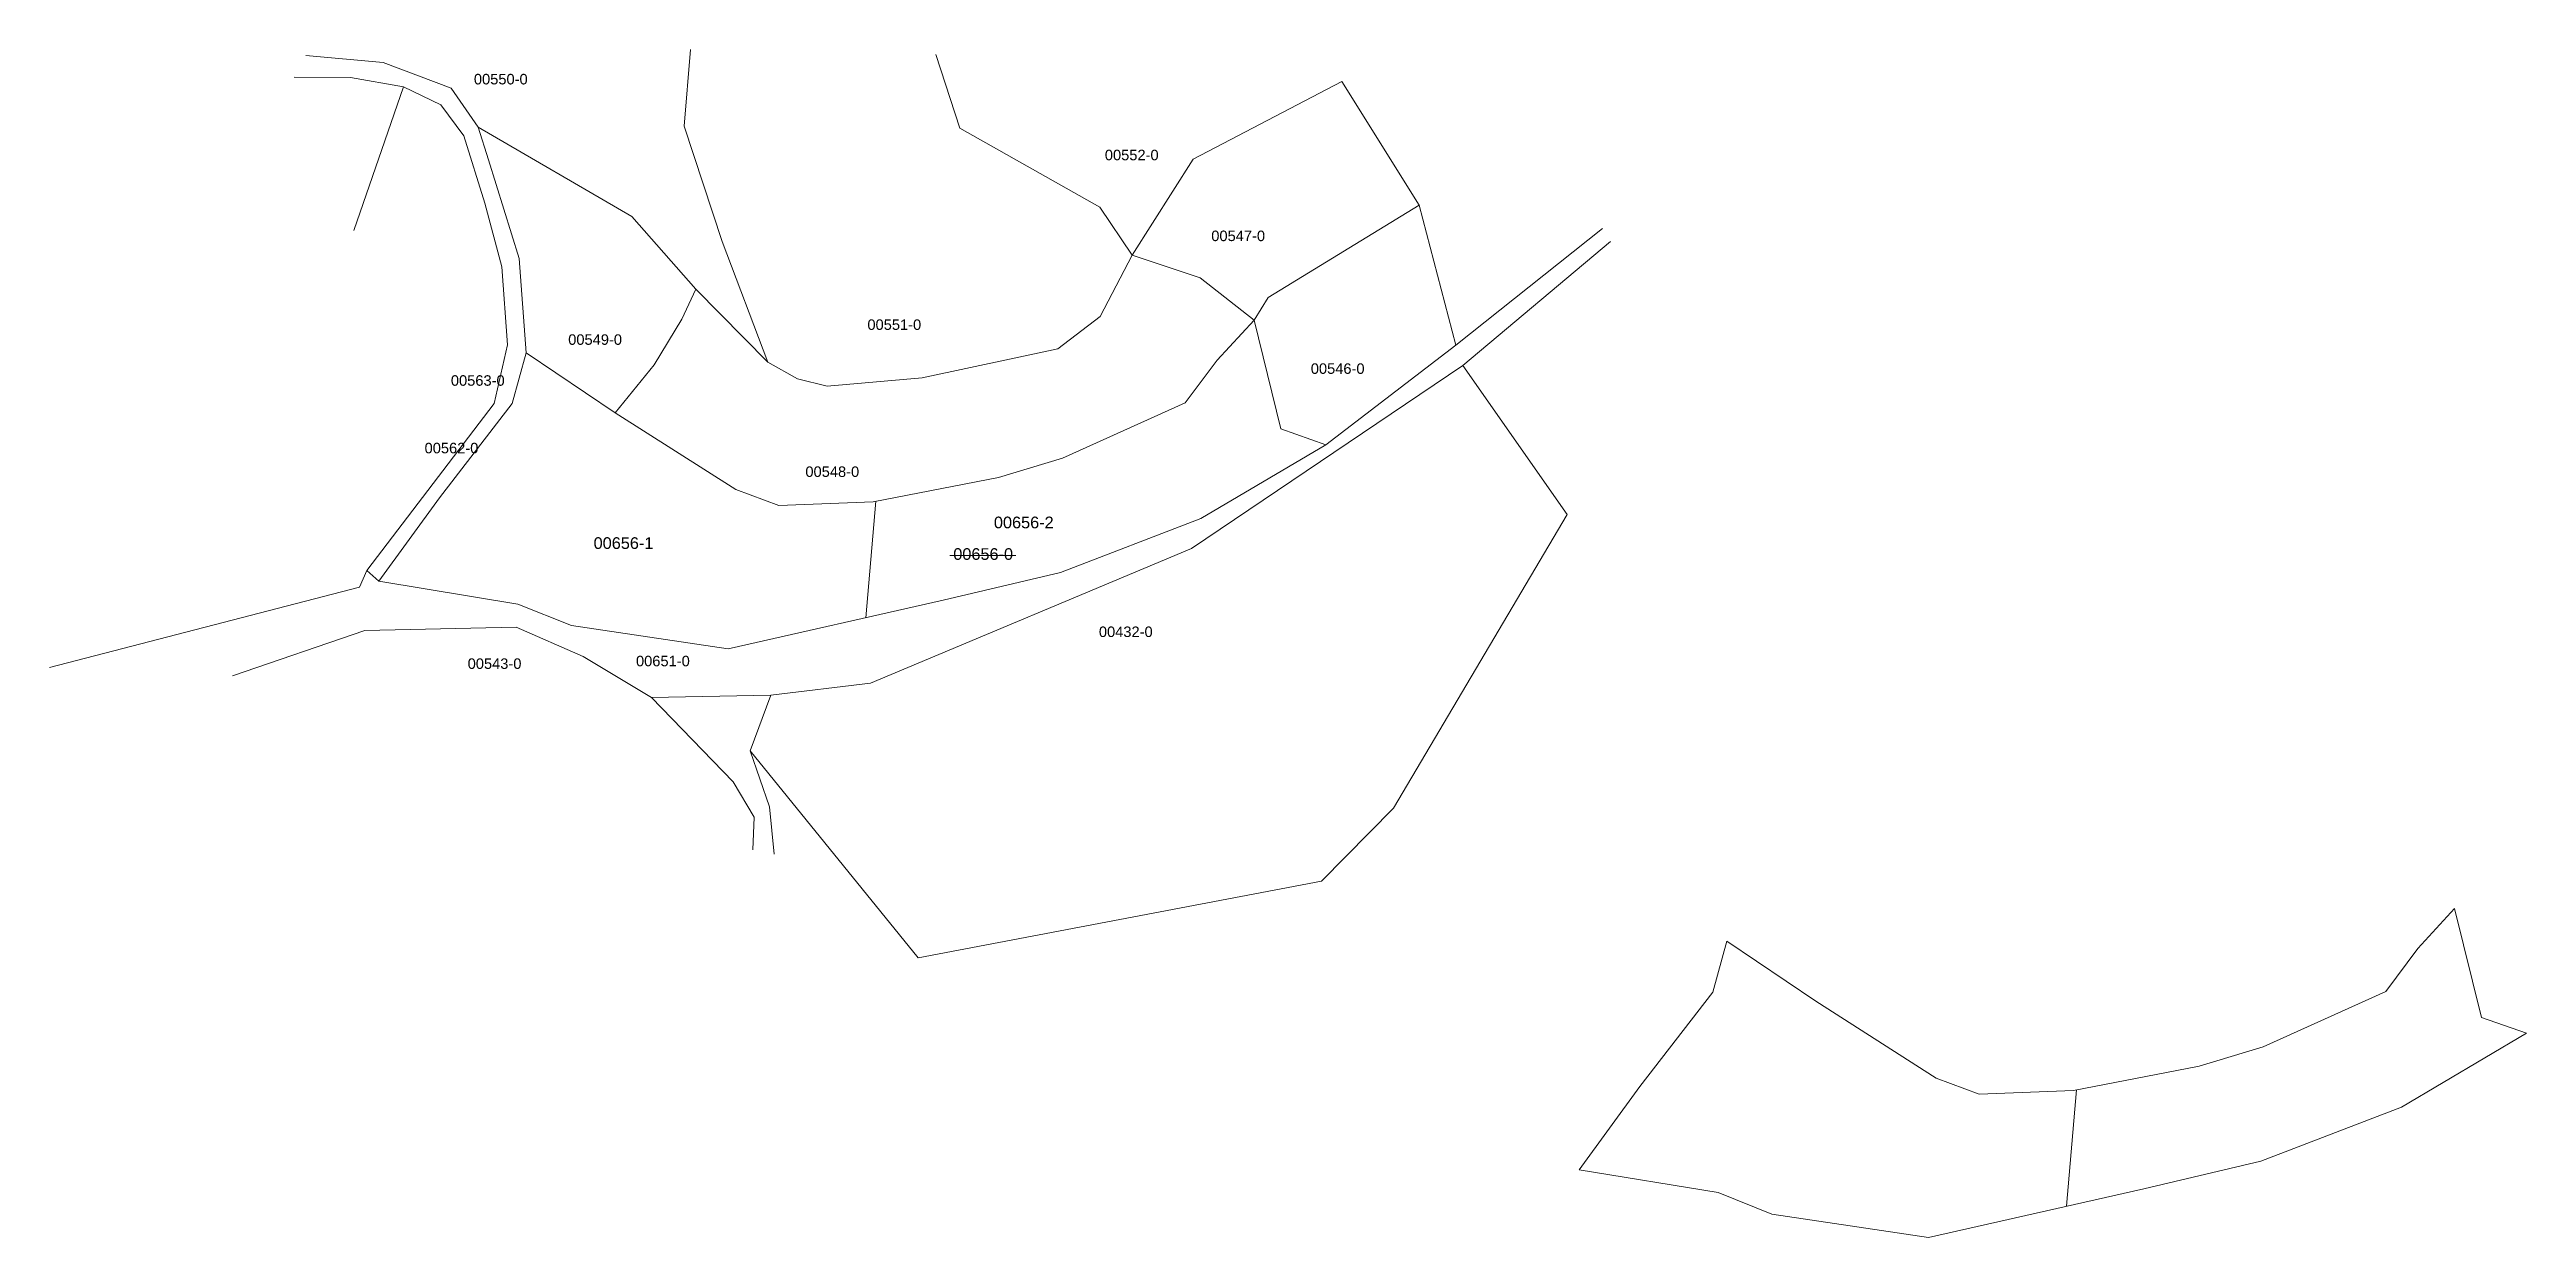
# Model space of a CAD drawing. Header units: metres. Extents: x 7510165 to 7510590, y 4683051 to 4683255.
import ezdxf

# ---------------------------------------------------------------- set-up
doc = ezdxf.new("R2010")
doc.units = ezdxf.units.M
for name, color, linetype, lineweight in [('Ndarjet', 1, 'Continuous', 0), ('Nr-Kojshi', 251, 'Continuous', 0), ('Nr-Ri', 1, 'Continuous', 0), ('Parc-Kojshi', 251, 'Continuous', 0), ('Parc-Re', 1, 'Continuous', 0)]:
    doc.layers.add(name, color=color, linetype=linetype, lineweight=lineweight)
doc.styles.get("Standard").update_dxf_attribs({"font": 'arial.ttf'})

msp = doc.modelspace()

# ---------------------------------------------------------------- linework, layer by layer
at = {"layer": 'Ndarjet', "flags": 128}
for points in [[(7510305.14, 4683157.79), (7510306.88, 4683177.77)], [(7510319.53, 4683168.47), (7510330.89, 4683168.47)], [(7510511.1, 4683056.83), (7510512.83, 4683076.81)]]:
    msp.add_lwpolyline(points, dxfattribs=at)
at = {"layer": 'Parc-Kojshi'}
for points in [[(7510273.97, 4683242.12), (7510275.05, 4683255.25)], [(7510222.35, 4683253.03), (7510209.05, 4683254.23)], [(7510233.98, 4683248.65), (7510222.35, 4683253.03)], [(7510317.17, 4683254.38), (7510321.26, 4683241.74)], [(7510207.08, 4683250.51), (7510216.73, 4683250.44)], [(7510216.73, 4683250.44), (7510225.83, 4683248.87)], [(7510225.83, 4683248.87), (7510217.29, 4683224.22)], [(7510232.23, 4683245.77), (7510225.83, 4683248.87)], [(7510238.66, 4683241.96), (7510233.98, 4683248.65)], [(7510361.28, 4683236.43), (7510386.8, 4683249.77)], [(7510400.09, 4683228.55), (7510386.8, 4683249.77)], [(7510236.19, 4683240.42), (7510232.23, 4683245.77)], [(7510239.8, 4683228.88), (7510236.19, 4683240.42)], [(7510240.38, 4683236.34), (7510238.66, 4683241.96)], [(7510238.66, 4683241.96), (7510264.98, 4683226.59)], [(7510280.48, 4683222.35), (7510273.97, 4683242.12)], [(7510321.26, 4683241.74), (7510345.27, 4683228.21)], [(7510245.65, 4683219.39), (7510240.38, 4683236.34)], [(7510350.81, 4683219.95), (7510361.28, 4683236.43)], [(7510242.71, 4683218), (7510239.8, 4683228.88)], [(7510264.98, 4683226.59), (7510276, 4683214.12)], [(7510345.27, 4683228.21), (7510350.81, 4683219.95)], [(7510400.09, 4683228.55), (7510374.14, 4683212.72)], [(7510406.34, 4683204.54), (7510400.09, 4683228.55)], [(7510288.3, 4683201.65), (7510280.48, 4683222.35)], [(7510431.54, 4683224.55), (7510406.34, 4683204.54)], [(7510407.58, 4683201.06), (7510432.91, 4683222.32)], [(7510243.68, 4683204.61), (7510242.71, 4683218)], [(7510246.86, 4683203.24), (7510245.65, 4683219.39)], [(7510350.81, 4683219.95), (7510345.33, 4683209.48)], [(7510362.49, 4683216.1), (7510350.81, 4683219.95)], [(7510276, 4683214.12), (7510273.6, 4683209.01)], [(7510288.3, 4683201.65), (7510276, 4683214.12)], [(7510371.75, 4683208.85), (7510362.49, 4683216.1)], [(7510374.14, 4683212.72), (7510371.75, 4683208.85)], [(7510273.6, 4683209.01), (7510268.81, 4683201.17)], [(7510345.33, 4683209.48), (7510338.07, 4683203.93)], [(7510241.35, 4683194.51), (7510243.68, 4683204.61)], [(7510338.07, 4683203.93), (7510314.82, 4683198.94)], [(7510384.07, 4683187.46), (7510406.34, 4683204.54)], [(7510268.81, 4683201.17), (7510262.14, 4683192.96)], [(7510293.41, 4683198.78), (7510288.3, 4683201.65)], [(7510407.58, 4683201.06), (7510361.01, 4683169.66)], [(7510425.47, 4683175.51), (7510407.58, 4683201.06)], [(7510298.52, 4683197.5), (7510293.41, 4683198.78)], [(7510314.82, 4683198.94), (7510298.52, 4683197.5)], [(7510219.56, 4683165.91), (7510241.35, 4683194.51)], [(7510395.65, 4683125.12), (7510425.47, 4683175.51)], [(7510218.26, 4683163.04), (7510219.56, 4683165.91)], [(7510219.56, 4683165.91), (7510221.57, 4683164.05)], [(7510361.01, 4683169.66), (7510305.96, 4683146.58)], [(7510165.1, 4683149.26), (7510218.26, 4683163.04)], [(7510196.48, 4683147.83), (7510219.21, 4683155.58)], [(7510219.21, 4683155.58), (7510245.18, 4683156.14)], [(7510245.18, 4683156.14), (7510256.67, 4683151.15)], [(7510256.67, 4683151.15), (7510268.37, 4683144.13)], [(7510268.37, 4683144.13), (7510288.86, 4683144.52)], [(7510288.86, 4683144.52), (7510285.32, 4683134.95)], [(7510305.96, 4683146.58), (7510288.86, 4683144.52)], [(7510268.37, 4683144.13), (7510282.38, 4683129.64)], [(7510285.32, 4683134.95), (7510314.14, 4683099.43)], [(7510285.32, 4683134.95), (7510288.63, 4683125.33)], [(7510282.38, 4683129.64), (7510285.97, 4683123.55)], [(7510285.97, 4683123.55), (7510285.73, 4683117.98)], [(7510288.63, 4683125.33), (7510289.39, 4683117.25)], [(7510383.33, 4683112.59), (7510395.65, 4683125.12)], [(7510314.14, 4683099.43), (7510383.33, 4683112.59)]]:
    msp.add_lwpolyline(points, dxfattribs=at)
at = {"layer": 'Parc-Re', "color": 0, "flags": 128}
for points in [[(7510281.52, 4683152.44), (7510254.63, 4683156.45), (7510245.41, 4683160.14), (7510221.57, 4683164.05), (7510231.98, 4683178.33), (7510244.49, 4683194.54), (7510246.86, 4683203.24), (7510262.14, 4683192.96), (7510282.82, 4683179.78), (7510290.19, 4683177.01), (7510306.39, 4683177.67), (7510327.92, 4683181.84), (7510338.9, 4683185.14), (7510359.94, 4683194.66), (7510365.43, 4683201.98), (7510371.75, 4683208.85), (7510376.34, 4683190.2), (7510384.07, 4683187.46), (7510362.62, 4683174.82), (7510338.53, 4683165.55), (7510318.41, 4683160.79)], [(7510487.47, 4683051.48), (7510460.59, 4683055.49), (7510451.37, 4683059.18), (7510427.53, 4683063.09), (7510437.94, 4683077.37), (7510450.45, 4683093.58), (7510452.82, 4683102.28), (7510468.1, 4683092), (7510488.78, 4683078.82), (7510496.14, 4683076.05), (7510512.34, 4683076.71), (7510533.87, 4683080.88), (7510544.85, 4683084.18), (7510565.89, 4683093.7), (7510571.38, 4683101.02), (7510577.7, 4683107.89), (7510582.29, 4683089.24), (7510590.02, 4683086.5), (7510568.57, 4683073.86), (7510544.48, 4683064.59), (7510524.36, 4683059.83)]]:
    msp.add_lwpolyline(points, close=True, dxfattribs=at)

# ---------------------------------------------------------------- texts
at = {"layer": 'Nr-Kojshi'}
for s, p in [('00550-0', (7510237.9, 4683249.27)), ('00552-0', (7510346.14, 4683236.26)), ('00547-0', (7510364.4, 4683222.39)), ('00551-0', (7510305.41, 4683207.16)), ('00549-0', (7510254.08, 4683204.6)), ('00546-0', (7510381.47, 4683199.62)), ('00563-0', (7510233.95, 4683197.58)), ('00562-0', (7510229.44, 4683185.99)), ('00548-0', (7510294.77, 4683181.94)), ('00432-0', (7510345.12, 4683154.48)), ('00543-0', (7510236.83, 4683149.01)), ('00651-0', (7510265.71, 4683149.46))]:
    msp.add_text(s, height=1.8, dxfattribs=at).set_placement(p)
at = {"layer": 'Nr-Ri'}
for s, p in [('00656-2', (7510327.11, 4683173.13)), ('00656-1', (7510258.44, 4683169.59))]:
    msp.add_text(s, height=2, dxfattribs=at).set_placement(p)
at = {"layer": 'Parc-Re', "color": 0}
msp.add_text('00656-0', height=2, dxfattribs=at).set_placement((7510320.14, 4683167.71))

doc.saveas('drawing.dxf')
